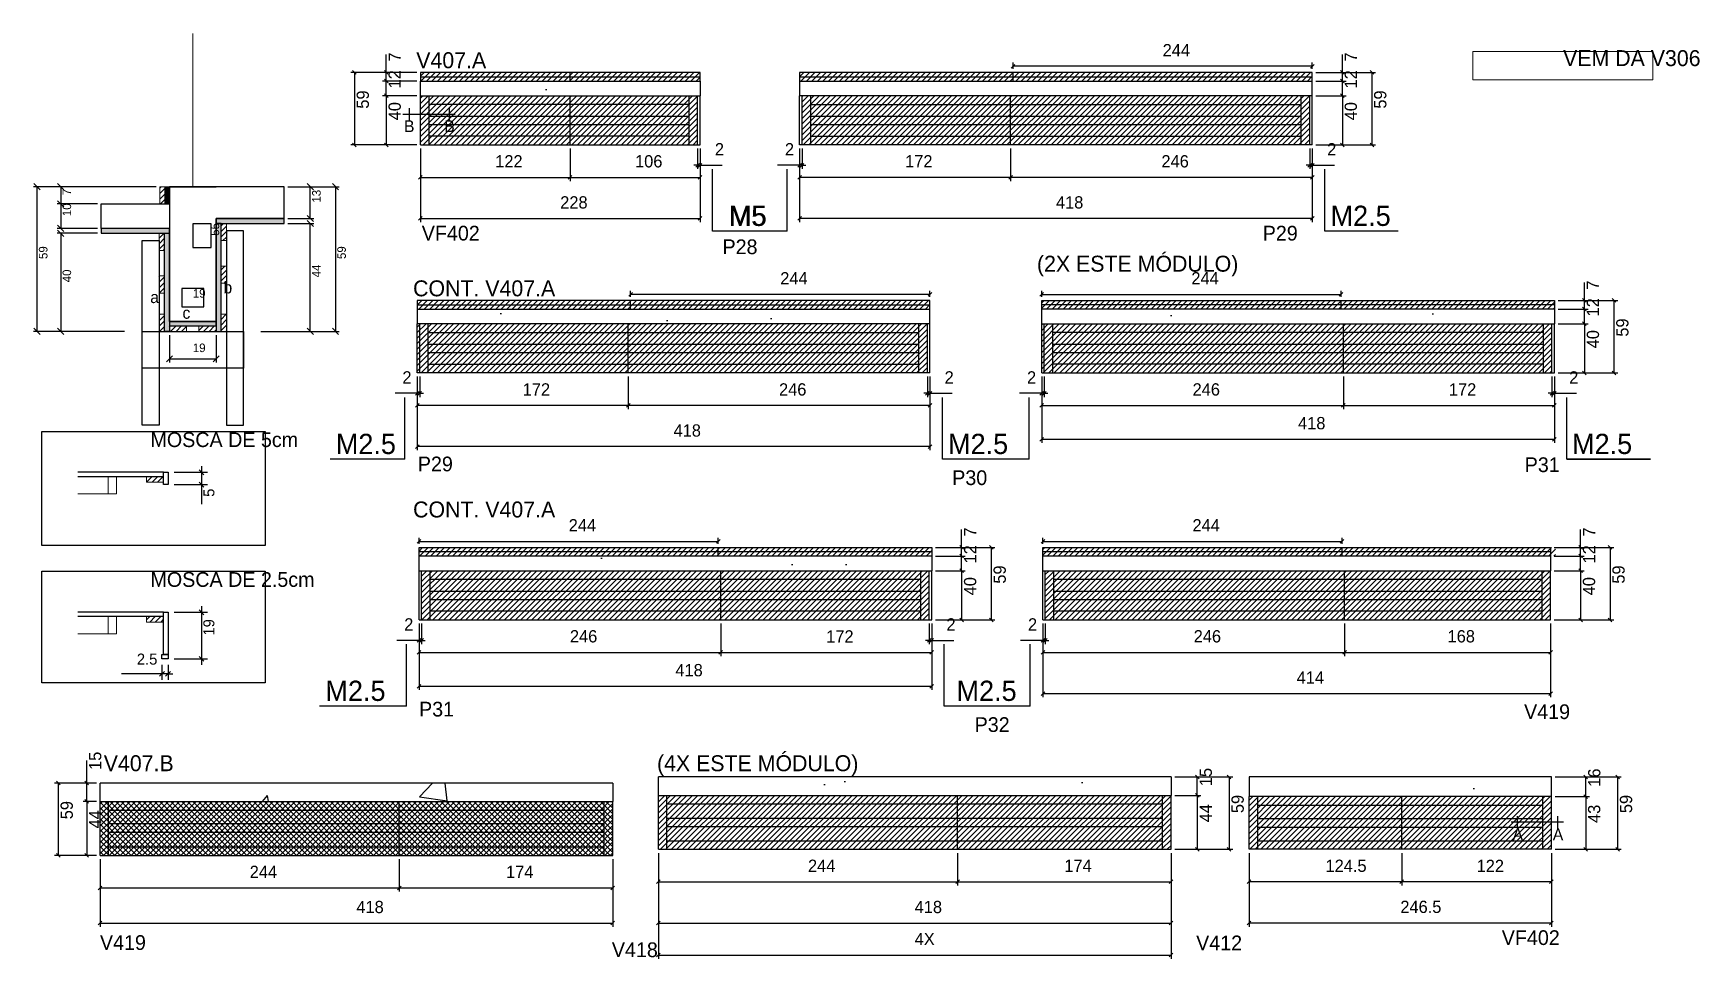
# Model space of a CAD drawing. Header units: metres. Extents: x 4805 to 6164, y 3957 to 4711.
import ezdxf

# ---------------------------------------------------------------- set-up
doc = ezdxf.new("R2010")
doc.units = ezdxf.units.M
for name, color, linetype in [('5', 7, 'Continuous'), ('CONCRETO', 7, 'Continuous'), ('COTA', 7, 'Continuous'), ('Cota Seção (2x)', 7, 'Continuous'), ('Cotas', 7, 'Continuous'), ('detalhes', 7, 'Continuous'), ('Hachura', 7, 'Continuous'), ('Madeira', 7, 'Continuous'), ('NOMENCLATURA', 7, 'Continuous'), ('Painéis', 7, 'Continuous'), ('REAPROVEITAMENTO', 7, 'Continuous'), ('SARR_2.2x7', 7, 'Continuous'), ('SARR_3.5x7', 7, 'Continuous'), ('TEXTO PILAR', 7, 'Continuous'), ('Texto Seção', 7, 'Continuous')]:
    doc.layers.add(name, color=color, linetype=linetype)

msp = doc.modelspace()

# ---------------------------------------------------------------- hatches: boundary and pattern name
at = {"layer": 'COTA'}
h = msp.add_hatch(dxfattribs=at)
h.set_pattern_fill('AR-CONC')
h.paths.add_polyline_path([(5349.1, 4672.5), (5121.1, 4672.5), (5121.1, 4660.5), (5349.1, 4660.5), (5349.1, 4672.5), (5349.1, 4672.5)])
h = msp.add_hatch(dxfattribs=at)
h.set_pattern_fill('AR-CONC')
h.paths.add_polyline_path([(5430.3, 4672.5), (5848.3, 4672.5), (5848.3, 4660.5), (5430.3, 4660.5), (5430.3, 4672.5), (5430.3, 4672.5)])
h = msp.add_hatch(dxfattribs=at)
h.set_pattern_fill('AR-CONC')
h.paths.add_polyline_path([(5118.5, 4486.6), (5536.5, 4486.6), (5536.5, 4474.6), (5118.5, 4474.6), (5118.5, 4486.6), (5118.5, 4486.6)])
h = msp.add_hatch(dxfattribs=at)
h.set_pattern_fill('AR-CONC')
h.paths.add_polyline_path([(6045.7, 4486.6), (5627.7, 4486.6), (5627.7, 4474.6), (6045.7, 4474.6), (6045.7, 4486.6), (6045.7, 4486.6)])
h = msp.add_hatch(dxfattribs=at)
h.set_pattern_fill('AR-CONC')
h.paths.add_polyline_path([(5538, 4285.2), (5120, 4285.2), (5120, 4273.2), (5538, 4273.2), (5538, 4285.2), (5538, 4285.2)])
h = msp.add_hatch(dxfattribs=at)
h.set_pattern_fill('AR-CONC')
h.paths.add_polyline_path([(6042.6, 4285.2), (5628.6, 4285.2), (5628.6, 4273.2), (6042.6, 4273.2), (6042.6, 4285.2), (6042.6, 4285.2)])
h = msp.add_hatch(dxfattribs=at)
h.set_pattern_fill('AR-CONC')
h.paths.add_polyline_path([(5733.1, 4105.1), (5315.1, 4105.1), (5315.1, 4090.1), (5733.1, 4090.1), (5733.1, 4105.1)])
h = msp.add_hatch(dxfattribs=at)
h.set_pattern_fill('AR-CONC')
h.paths.add_polyline_path([(5796.8, 4105.1), (6043.3, 4105.1), (6043.3, 4089.1), (5796.8, 4089.1), (5796.8, 4105.1), (5796.8, 4105.1)])
h = msp.add_hatch(dxfattribs=at)
h.set_pattern_fill('AR-CONC')
h.paths.add_polyline_path([(5277.9, 4100.1), (4859.9, 4100.1), (4859.9, 4085.1), (5277.9, 4085.1), (5277.9, 4100.1)])
at = {"layer": 'Hachura'}
h = msp.add_hatch(dxfattribs=at)
h.set_pattern_fill('ANSI31')
h.paths.add_polyline_path([(4908.5, 4572.4), (4912.9, 4572.4), (4912.9, 4586.4), (4908.5, 4586.4), (4908.5, 4572.4)])
h = msp.add_hatch(color=7, dxfattribs=at)
h.dxf.hatch_style = 1
h.paths.add_polyline_path([(4912.9, 4586.4), (4916.5, 4586.4), (4916.5, 4572.4), (4912.9, 4572.4), (4912.9, 4586.4)])
h = msp.add_hatch(color=7, dxfattribs=at)
h.dxf.hatch_style = 1
h.paths.add_polyline_path([(4916.5, 4548.4), (4916.5, 4552.4), (4860.9, 4552.4), (4860.9, 4548.4), (4916.5, 4548.4)])
h = msp.add_hatch(color=7, dxfattribs=at)
h.dxf.hatch_style = 1
h.paths.add_polyline_path([(5010.1, 4556.4), (5010.1, 4560.4), (4954.5, 4560.4), (4954.5, 4556.4), (5010.1, 4556.4)])
h = msp.add_hatch(color=7, dxfattribs=at)
h.dxf.hatch_style = 1
h.paths.add_polyline_path([(4958.5, 4556.4), (4954.5, 4556.4), (4954.5, 4468.4), (4958.5, 4468.4), (4958.5, 4556.4)])
h = msp.add_hatch(dxfattribs=at)
h.set_pattern_fill('ANSI31')
h.paths.add_polyline_path([(4962.9, 4542.4), (4958.5, 4542.4), (4958.5, 4556.4), (4962.9, 4556.4), (4962.9, 4542.4)])
h = msp.add_hatch(dxfattribs=at)
h.set_pattern_fill('ANSI31')
h.paths.add_polyline_path([(4908.1, 4534.4), (4912.5, 4534.4), (4912.5, 4548.4), (4908.1, 4548.4), (4908.1, 4534.4)])
h = msp.add_hatch(color=7, dxfattribs=at)
h.dxf.hatch_style = 1
h.paths.add_polyline_path([(4916.5, 4548.4), (4912.5, 4548.4), (4912.5, 4468.4), (4916.5, 4468.4), (4916.5, 4548.4)])
h = msp.add_hatch(dxfattribs=at)
h.set_pattern_fill('ANSI31')
h.paths.add_polyline_path([(4908.1, 4499.6), (4912.5, 4499.6), (4912.5, 4513.6), (4908.1, 4513.6), (4908.1, 4499.6)])
h = msp.add_hatch(dxfattribs=at)
h.set_pattern_fill('ANSI31')
h.paths.add_polyline_path([(4962.9, 4507.6), (4958.5, 4507.6), (4958.5, 4521.6), (4962.9, 4521.6), (4962.9, 4507.6)])
h = msp.add_hatch(dxfattribs=at)
h.set_pattern_fill('ANSI31')
h.paths.add_polyline_path([(4908.1, 4468.4), (4912.5, 4468.4), (4912.5, 4482.4), (4908.1, 4482.4), (4908.1, 4468.4)])
h = msp.add_hatch(color=7, dxfattribs=at)
h.dxf.hatch_style = 1
h.paths.add_polyline_path([(4954.5, 4472.8), (4954.5, 4476.4), (4916.5, 4476.4), (4916.5, 4472.8), (4954.5, 4472.8)])
h = msp.add_hatch(dxfattribs=at)
h.set_pattern_fill('ANSI31')
h.paths.add_polyline_path([(4916.5, 4468.4), (4916.5, 4472.8), (4930.5, 4472.8), (4930.5, 4468.4), (4916.5, 4468.4)])
h = msp.add_hatch(dxfattribs=at)
h.set_pattern_fill('ANSI31')
h.paths.add_polyline_path([(4954.5, 4468.4), (4954.5, 4472.8), (4940.5, 4472.8), (4940.5, 4468.4), (4954.5, 4468.4)])
h = msp.add_hatch(dxfattribs=at)
h.set_pattern_fill('ANSI31')
h.paths.add_polyline_path([(4962.9, 4468.4), (4958.5, 4468.4), (4958.5, 4482.4), (4962.9, 4482.4), (4962.9, 4468.4)])
h = msp.add_hatch(dxfattribs=at)
h.set_pattern_fill('ANSI31')
h.paths.add_polyline_path([(4897.8, 4349.9), (4897.8, 4345.5), (4911.7, 4345.5), (4911.7, 4349.9), (4897.8, 4349.9)])
h = msp.add_hatch(dxfattribs=at)
h.set_pattern_fill('ANSI31')
h.paths.add_polyline_path([(4897.8, 4235.8), (4897.8, 4231.4), (4911.7, 4231.4), (4911.7, 4235.8), (4897.8, 4235.8)])
at = {"layer": 'REAPROVEITAMENTO'}
h = msp.add_hatch(dxfattribs=at)
h.set_pattern_fill('ANSI31')
h.paths.add_polyline_path([(5349.1, 4679.5), (5121.1, 4679.5), (5121.1, 4672.5), (5349.1, 4672.5), (5349.1, 4679.5)])
h = msp.add_hatch(dxfattribs=at)
h.set_pattern_fill('ANSI31')
h.paths.add_polyline_path([(5848.3, 4679.5), (5430.3, 4679.5), (5430.3, 4672.5), (5848.3, 4672.5), (5848.3, 4679.5)])
h = msp.add_hatch(dxfattribs=at)
h.set_pattern_fill('ANSI31')
h.paths.add_polyline_path([(5347.1, 4620.5), (5347.1, 4660.5), (5121.1, 4660.5), (5121.1, 4620.5), (5347.1, 4620.5), (5347.1, 4620.5)])
h = msp.add_hatch(dxfattribs=at)
h.set_pattern_fill('ANSI31')
h.paths.add_polyline_path([(5846.3, 4620.5), (5846.3, 4660.5), (5432.3, 4660.5), (5432.3, 4620.5), (5846.3, 4620.5)])
h = msp.add_hatch(dxfattribs=at)
h.set_pattern_fill('ANSI31')
h.paths.add_polyline_path([(5536.5, 4493.6), (5118.5, 4493.6), (5118.5, 4486.6), (5536.5, 4486.6), (5536.5, 4493.6)])
h = msp.add_hatch(dxfattribs=at)
h.set_pattern_fill('ANSI31')
h.paths.add_polyline_path([(6045.7, 4493.6), (5627.7, 4493.6), (5627.7, 4486.6), (6045.7, 4486.6), (6045.7, 4493.6)])
h = msp.add_hatch(dxfattribs=at)
h.set_pattern_fill('ANSI31')
h.paths.add_polyline_path([(5534.5, 4434.6), (5534.5, 4474.6), (5118.5, 4474.6), (5118.5, 4434.6), (5534.5, 4434.6)])
h = msp.add_hatch(dxfattribs=at)
h.set_pattern_fill('ANSI31')
h.paths.add_polyline_path([(6043.7, 4434.6), (6043.7, 4474.6), (5627.7, 4474.6), (5627.7, 4434.6), (6043.7, 4434.6)])
h = msp.add_hatch(dxfattribs=at)
h.set_pattern_fill('ANSI31')
h.paths.add_polyline_path([(5538, 4292.2), (5120, 4292.2), (5120, 4285.2), (5538, 4285.2), (5538, 4292.2)])
h = msp.add_hatch(dxfattribs=at)
h.set_pattern_fill('ANSI31')
h.paths.add_polyline_path([(6046.6, 4292.2), (5628.6, 4292.2), (5628.6, 4285.2), (6046.6, 4285.2), (6046.6, 4292.2)])
h = msp.add_hatch(dxfattribs=at)
h.set_pattern_fill('ANSI31')
h.paths.add_polyline_path([(5536, 4233.2), (5536, 4273.2), (5122, 4273.2), (5122, 4233.2), (5536, 4233.2), (5536, 4233.2)])
h = msp.add_hatch(dxfattribs=at)
h.set_pattern_fill('ANSI31')
h.paths.add_polyline_path([(6042.6, 4233.2), (6042.6, 4273.2), (5630.6, 4273.2), (5630.6, 4233.2), (6042.6, 4233.2)])
h = msp.add_hatch(dxfattribs=at)
h.set_pattern_fill('ANSI31')
h.paths.add_polyline_path([(5733.1, 4046.1), (5733.1, 4090.1), (5315.1, 4090.1), (5315.1, 4046.1), (5733.1, 4046.1)])
h = msp.add_hatch(dxfattribs=at)
h.set_pattern_fill('ANSI37')
h.paths.add_polyline_path([(5277.9, 4041.1), (5277.9, 4085.1), (4859.9, 4085.1), (4859.9, 4041.1), (5277.9, 4041.1)])
h = msp.add_hatch(dxfattribs=at)
h.set_pattern_fill('ANSI31')
h.paths.add_polyline_path([(6043.3, 4046.1), (6043.3, 4089.1), (5796.8, 4089.1), (5796.8, 4046.1), (6043.3, 4046.1), (6043.3, 4046.1)])

# ---------------------------------------------------------------- linework, layer by layer
at = {"layer": 'CONCRETO', "color": 251, "lineweight": 25}
msp.add_lwpolyline([(4954.5, 4556.4), (4954.5, 4476.4), (4916.5, 4476.4), (4916.5, 4552.4), (4860.9, 4552.4), (4860.9, 4572.4), (4916.5, 4572.4), (4916.5, 4586.4), (4954.5, 4586.4)], dxfattribs=at)
msp.add_lwpolyline([(5010.1, 4560.4), (5010.1, 4586.4), (4954.5, 4586.4), (4954.5, 4586.4), (4916.5, 4586.4), (4916.5, 4476.4), (4954.5, 4476.4), (4954.5, 4560.4)], close=True, dxfattribs=at)
at = {"layer": 'COTA', "color": 4, "lineweight": 25}
for p, q in [((5093.2, 4679.5), (5093.2, 4694.3)), ((5604.3, 4682.5), (5604.3, 4687.6)), ((5848.3, 4682.5), (5848.3, 4687.6)), ((5872.8, 4679.5), (5872.8, 4694.3)), ((5118.1, 4679.5), (5064.3, 4679.5)), ((5067.3, 4679.5), (5067.3, 4620.5)), ((5118.1, 4679.5), (5090.2, 4679.5)), ((5093.2, 4672.5), (5093.2, 4679.5)), ((5848.3, 4684.6), (5604.3, 4684.6)), ((5851.3, 4679.5), (5875.8, 4679.5)), ((5851.3, 4679.5), (5899.9, 4679.5)), ((5872.8, 4672.5), (5872.8, 4679.5)), ((5896.9, 4679.5), (5896.9, 4620.5)), ((5118.1, 4672.5), (5090.2, 4672.5)), ((5118.1, 4672.5), (5090.2, 4672.5)), ((5118.1, 4660.5), (5090.2, 4660.5)), ((5118.1, 4660.5), (5090.2, 4660.5)), ((5093.2, 4660.5), (5093.2, 4672.5)), ((5093.2, 4660.5), (5093.2, 4620.5)), ((5851.3, 4672.5), (5875.8, 4672.5)), ((5851.3, 4672.5), (5875.8, 4672.5)), ((5851.3, 4660.5), (5875.8, 4660.5)), ((5851.3, 4660.5), (5875.8, 4660.5)), ((5872.8, 4660.5), (5872.8, 4672.5)), ((5872.8, 4660.5), (5872.8, 4620.5)), ((5118.1, 4620.5), (5064.3, 4620.5)), ((5118.1, 4620.5), (5090.2, 4620.5)), ((5851.3, 4620.5), (5875.8, 4620.5)), ((5851.3, 4620.5), (5899.9, 4620.5)), ((5121.1, 4617.5), (5121.1, 4591)), ((5121.1, 4617.5), (5121.1, 4557.5)), ((5243.1, 4617.5), (5243.1, 4591)), ((5243.1, 4617.5), (5243.1, 4591)), ((5347.1, 4617.5), (5347.1, 4600.9)), ((5349.1, 4617.5), (5349.1, 4591)), ((5349.1, 4617.5), (5349.1, 4557.5)), ((5349.1, 4617.5), (5349.1, 4600.9)), ((5430.3, 4617.5), (5430.3, 4591)), ((5430.3, 4617.5), (5430.3, 4557.5)), ((5430.3, 4617.5), (5430.3, 4600.9)), ((5432.3, 4617.5), (5432.3, 4600.9)), ((5602.3, 4617.5), (5602.3, 4591)), ((5602.3, 4617.5), (5602.3, 4591)), ((5846.3, 4617.5), (5846.3, 4600.9)), ((5848.3, 4617.5), (5848.3, 4591)), ((5848.3, 4617.5), (5848.3, 4557.5)), ((5848.3, 4617.5), (5848.3, 4600.9)), ((5121.1, 4594), (5243.1, 4594)), ((5243.1, 4594), (5349.1, 4594)), ((5347.1, 4603.9), (5344.1, 4603.9)), ((5347.1, 4603.9), (5349.1, 4603.9)), ((5349.1, 4603.9), (5367.2, 4603.9)), ((5430.3, 4603.9), (5412.2, 4603.9)), ((5432.3, 4603.9), (5430.3, 4603.9)), ((5602.3, 4594), (5430.3, 4594)), ((5432.3, 4603.9), (5435.3, 4603.9)), ((5848.3, 4594), (5602.3, 4594)), ((5846.3, 4603.9), (5843.3, 4603.9)), ((5846.3, 4603.9), (5848.3, 4603.9)), ((5848.3, 4603.9), (5866.5, 4603.9)), ((4905.5, 4586.4), (4805.5, 4586.4)), ((4808.5, 4468.4), (4808.5, 4586.4)), ((4905.5, 4586.4), (4824.8, 4586.4)), ((4827.8, 4586.4), (4827.8, 4572.4)), ((5013.1, 4586.4), (5034.3, 4586.4)), ((5013.1, 4586.4), (5054.8, 4586.4)), ((5031.3, 4560.4), (5031.3, 4586.4)), ((5051.8, 4586.4), (5051.8, 4468.4)), ((4857.9, 4572.4), (4824.8, 4572.4)), ((4857.9, 4572.4), (4824.8, 4572.4)), ((4827.8, 4572.4), (4827.8, 4552.4)), ((4857.9, 4552.4), (4824.8, 4552.4)), ((5013.1, 4560.4), (5034.3, 4560.4)), ((5013.1, 4556.4), (5034.3, 4556.4)), ((5031.3, 4468.4), (5031.3, 4556.4)), ((5121.1, 4560.5), (5349.1, 4560.5)), ((5848.3, 4560.5), (5430.3, 4560.5)), ((4857.9, 4548.4), (4824.8, 4548.4)), ((4827.8, 4548.4), (4827.8, 4468.4)), ((5292.5, 4496.6), (5292.5, 4501.6)), ((5536.5, 4498.6), (5292.5, 4498.6)), ((5536.5, 4496.6), (5536.5, 4501.6)), ((5627.7, 4496.6), (5627.7, 4501.6)), ((5627.7, 4498.6), (5871.8, 4498.6)), ((5871.8, 4496.6), (5871.8, 4501.6)), ((6070.2, 4493.6), (6070.2, 4508.3)), ((6048.7, 4493.6), (6073.2, 4493.6)), ((6048.7, 4493.6), (6097.3, 4493.6)), ((6048.7, 4486.6), (6073.2, 4486.6)), ((6048.7, 4486.6), (6073.2, 4486.6)), ((6070.2, 4486.6), (6070.2, 4493.6)), ((6070.2, 4474.6), (6070.2, 4486.6)), ((6094.3, 4493.6), (6094.3, 4434.6)), ((6048.7, 4474.6), (6073.2, 4474.6)), ((6048.7, 4474.6), (6073.2, 4474.6)), ((6070.2, 4474.6), (6070.2, 4434.6)), ((4879.9, 4468.4), (4805.5, 4468.4)), ((4879.9, 4468.4), (4824.8, 4468.4)), ((4916.5, 4465.4), (4916.5, 4443)), ((4954.5, 4465.4), (4954.5, 4443)), ((4991.1, 4468.4), (5034.3, 4468.4)), ((5015.7, 4468.4), (5054.8, 4468.4)), ((4916.5, 4446), (4954.5, 4446)), ((5118.5, 4431.6), (5118.5, 4405)), ((5118.5, 4431.6), (5118.5, 4371.5)), ((5118.5, 4431.6), (5118.5, 4414.9)), ((5120.5, 4431.6), (5120.5, 4414.9)), ((5290.5, 4431.6), (5290.5, 4405)), ((5290.5, 4431.6), (5290.5, 4405)), ((5534.5, 4431.6), (5534.5, 4414.9)), ((5536.5, 4431.6), (5536.5, 4405)), ((5536.5, 4431.6), (5536.5, 4371.5)), ((5536.5, 4431.6), (5536.5, 4414.9)), ((5627.7, 4431.6), (5627.7, 4405)), ((5627.7, 4431.6), (5627.7, 4377.5)), ((5627.7, 4431.6), (5627.7, 4414.9)), ((5629.7, 4431.6), (5629.7, 4414.9)), ((5873.7, 4431.6), (5873.7, 4405)), ((5873.7, 4431.6), (5873.7, 4405)), ((6043.7, 4431.6), (6043.7, 4414.9)), ((6045.7, 4431.6), (6045.7, 4405)), ((6045.7, 4431.6), (6045.7, 4377.5)), ((6045.7, 4431.6), (6045.7, 4414.9)), ((6048.7, 4434.6), (6073.2, 4434.6)), ((6048.7, 4434.6), (6097.3, 4434.6)), ((5118.5, 4417.9), (5100.4, 4417.9)), ((5120.5, 4417.9), (5118.5, 4417.9)), ((5120.5, 4417.9), (5123.5, 4417.9)), ((5534.5, 4417.9), (5531.5, 4417.9)), ((5534.5, 4417.9), (5536.5, 4417.9)), ((5536.5, 4417.9), (5554.6, 4417.9)), ((5627.7, 4417.9), (5609.6, 4417.9)), ((5629.7, 4417.9), (5627.7, 4417.9)), ((5629.7, 4417.9), (5632.7, 4417.9)), ((6043.7, 4417.9), (6040.7, 4417.9)), ((6043.7, 4417.9), (6045.7, 4417.9)), ((6045.7, 4417.9), (6063.8, 4417.9)), ((5290.5, 4408), (5118.5, 4408)), ((5536.5, 4408), (5290.5, 4408)), ((5627.7, 4408), (5873.7, 4408)), ((5873.7, 4408), (6045.7, 4408)), ((5627.7, 4380.5), (6045.7, 4380.5)), ((5536.5, 4374.5), (5118.5, 4374.5)), ((4920.3, 4353.5), (4947.6, 4353.5)), ((4942.6, 4358.5), (4942.6, 4343.5)), ((4920.3, 4343.5), (4947.6, 4343.5)), ((4942.6, 4343.5), (4942.6, 4327.5)), ((5120, 4295.2), (5120, 4300.2)), ((5120, 4297.2), (5364, 4297.2)), ((5364, 4295.2), (5364, 4300.2)), ((5562.4, 4292.2), (5562.4, 4306.9)), ((5628.6, 4295.2), (5628.6, 4300.2)), ((5628.6, 4297.2), (5872.6, 4297.2)), ((5872.6, 4295.2), (5872.6, 4300.2)), ((6067.1, 4292.2), (6067.1, 4306.9)), ((5541, 4292.2), (5565.4, 4292.2)), ((5541, 4292.2), (5589.5, 4292.2)), ((5541, 4285.2), (5565.4, 4285.2)), ((5541, 4285.2), (5565.4, 4285.2)), ((5562.4, 4285.2), (5562.4, 4292.2)), ((5562.4, 4273.2), (5562.4, 4285.2)), ((5586.5, 4292.2), (5586.5, 4233.2)), ((6045.6, 4292.2), (6070.1, 4292.2)), ((6045.6, 4292.2), (6094.1, 4292.2)), ((6045.6, 4285.2), (6070.1, 4285.2)), ((6045.6, 4285.2), (6070.1, 4285.2)), ((6067.1, 4285.2), (6067.1, 4292.2)), ((6067.1, 4273.2), (6067.1, 4285.2)), ((6091.1, 4292.2), (6091.1, 4233.2)), ((5541, 4273.2), (5565.4, 4273.2)), ((5541, 4273.2), (5565.4, 4273.2)), ((5562.4, 4273.2), (5562.4, 4233.2)), ((6045.6, 4273.2), (6070.1, 4273.2)), ((6045.6, 4273.2), (6070.1, 4273.2)), ((6067.1, 4273.2), (6067.1, 4233.2)), ((4920.3, 4239.4), (4947.6, 4239.4)), ((4942.6, 4244.4), (4942.6, 4196.4)), ((5120, 4230.2), (5120, 4203.7)), ((5120, 4230.2), (5120, 4176.1)), ((5120, 4230.2), (5120, 4213.5)), ((5122, 4230.2), (5122, 4213.5)), ((5366, 4230.2), (5366, 4203.7)), ((5366, 4230.2), (5366, 4203.7)), ((5536, 4230.2), (5536, 4213.5)), ((5538, 4230.2), (5538, 4203.7)), ((5538, 4230.2), (5538, 4176.1)), ((5538, 4230.2), (5538, 4213.5)), ((5541, 4233.2), (5565.4, 4233.2)), ((5541, 4233.2), (5589.5, 4233.2)), ((5628.6, 4230.2), (5628.6, 4203.7)), ((5628.6, 4230.2), (5628.6, 4170.1)), ((5628.6, 4230.2), (5628.6, 4213.5)), ((5630.6, 4230.2), (5630.6, 4213.5)), ((5874.6, 4230.2), (5874.6, 4203.7)), ((5874.6, 4230.2), (5874.6, 4203.7)), ((6042.6, 4230.2), (6042.6, 4203.7)), ((6042.6, 4230.2), (6042.6, 4170.1)), ((6045.6, 4233.2), (6070.1, 4233.2)), ((6045.6, 4233.2), (6094.1, 4233.2)), ((5120, 4216.5), (5101.9, 4216.5)), ((5122, 4216.5), (5120, 4216.5)), ((5122, 4216.5), (5125, 4216.5)), ((5536, 4216.5), (5533, 4216.5)), ((5536, 4216.5), (5538, 4216.5)), ((5538, 4216.5), (5556.1, 4216.5)), ((5628.6, 4216.5), (5610.5, 4216.5)), ((5630.6, 4216.5), (5628.6, 4216.5)), ((5630.6, 4216.5), (5633.6, 4216.5)), ((4920.3, 4201.4), (4947.6, 4201.4)), ((5120, 4206.7), (5366, 4206.7)), ((5366, 4206.7), (5538, 4206.7)), ((5628.6, 4206.7), (5874.6, 4206.7)), ((5874.6, 4206.7), (6042.6, 4206.7)), ((4910.3, 4189.2), (4877.5, 4189.2)), ((4910.3, 4196.4), (4910.3, 4184.2)), ((4915.3, 4189.2), (4910.3, 4189.2)), ((4915.3, 4196.4), (4915.3, 4184.2)), ((4915.3, 4189.2), (4919.3, 4189.2)), ((5120, 4179.1), (5538, 4179.1)), ((5628.6, 4173.1), (6042.6, 4173.1)), ((4849, 4100.1), (4849, 4118.5)), ((5736.1, 4105.1), (5757.5, 4105.1)), ((5736.1, 4105.1), (5783.5, 4105.1)), ((5754.5, 4090.1), (5754.5, 4105.1)), ((5780.5, 4105.1), (5780.5, 4046.1)), ((6046.3, 4105.1), (6074.3, 4105.1)), ((6046.3, 4105.1), (6100.2, 4105.1)), ((6071.3, 4089.1), (6071.3, 4105.1)), ((6097.2, 4105.1), (6097.2, 4046.1)), ((4856.9, 4100.1), (4822.8, 4100.1)), ((4825.8, 4100.1), (4825.8, 4041.1)), ((4856.9, 4100.1), (4846, 4100.1)), ((4849, 4085.1), (4849, 4100.1)), ((5736.1, 4090.1), (5757.5, 4090.1)), ((5736.1, 4090.1), (5757.5, 4090.1)), ((5754.5, 4090.1), (5754.5, 4046.1)), ((4856.9, 4085.1), (4846, 4085.1)), ((4856.9, 4085.1), (4846, 4085.1)), ((4849, 4085.1), (4849, 4041.1)), ((6046.3, 4089.1), (6074.3, 4089.1)), ((6046.3, 4089.1), (6074.3, 4089.1)), ((6071.3, 4089.1), (6071.3, 4046.1)), ((4856.9, 4041.1), (4822.8, 4041.1)), ((4856.9, 4041.1), (4846, 4041.1)), ((4859.9, 4038.1), (4859.9, 4011.6)), ((4859.9, 4038.1), (4859.9, 3983)), ((5103.9, 4038.1), (5103.9, 4011.6)), ((5103.9, 4038.1), (5103.9, 4011.6)), ((5277.9, 4038.1), (5277.9, 4011.6)), ((5277.9, 4038.1), (5277.9, 3983)), ((5315.1, 4043.1), (5315.1, 4016.6)), ((5315.1, 4043.1), (5315.1, 3983)), ((5315.1, 4043.1), (5315.1, 3956.9)), ((5559.1, 4043.1), (5559.1, 4016.6)), ((5559.1, 4043.1), (5559.1, 4016.6)), ((5733.1, 4043.1), (5733.1, 4016.6)), ((5733.1, 4043.1), (5733.1, 3983)), ((5733.1, 4043.1), (5733.1, 3956.9)), ((5736.1, 4046.1), (5757.5, 4046.1)), ((5736.1, 4046.1), (5783.5, 4046.1)), ((5796.8, 4043.1), (5796.8, 4016.6)), ((5796.8, 4043.1), (5796.8, 3983)), ((5921.3, 4043.1), (5921.3, 4016.6)), ((5921.3, 4043.1), (5921.3, 4016.6)), ((6043.3, 4043.1), (6043.3, 4016.6)), ((6043.3, 4043.1), (6043.3, 3983)), ((6046.3, 4046.1), (6074.3, 4046.1)), ((6046.3, 4046.1), (6100.2, 4046.1)), ((4859.9, 4014.6), (5103.9, 4014.6)), ((5103.9, 4014.6), (5277.9, 4014.6)), ((5315.1, 4019.6), (5559.1, 4019.6)), ((5559.1, 4019.6), (5733.1, 4019.6)), ((5921.3, 4019.6), (5796.8, 4019.6)), ((6043.3, 4019.6), (5921.3, 4019.6)), ((4859.9, 3986), (5277.9, 3986)), ((5315.1, 3986), (5733.1, 3986)), ((6043.3, 3986), (5796.8, 3986)), ((5315.1, 3959.9), (5733.1, 3959.9))]:
    msp.add_line(p, q, dxfattribs=at)
at = {"layer": 'COTA', "color": 0, "lineweight": 25}
for p, q in [((5068.8, 4678), (5065.8, 4681)), ((5094.7, 4678), (5091.7, 4681)), ((5094.7, 4671), (5091.7, 4674)), ((5091.7, 4674), (5094.7, 4671)), ((5605.8, 4686.1), (5602.8, 4683.1)), ((5846.8, 4683.1), (5849.8, 4686.1)), ((5874.3, 4678), (5871.3, 4681)), ((5874.3, 4671), (5871.3, 4674)), ((5871.3, 4674), (5874.3, 4671)), ((5898.4, 4678), (5895.4, 4681)), ((5094.7, 4659), (5091.7, 4662)), ((5091.7, 4662), (5094.7, 4659)), ((5874.3, 4659), (5871.3, 4662)), ((5871.3, 4662), (5874.3, 4659)), ((5065.8, 4622), (5068.8, 4619)), ((5091.7, 4622), (5094.7, 4619)), ((5871.3, 4622), (5874.3, 4619)), ((5895.4, 4622), (5898.4, 4619)), ((5122.6, 4595.5), (5119.6, 4592.5)), ((5241.6, 4592.5), (5244.6, 4595.5)), ((5244.6, 4595.5), (5241.6, 4592.5)), ((5345.6, 4602.4), (5348.6, 4605.4)), ((5350.6, 4605.4), (5347.6, 4602.4)), ((5347.6, 4592.5), (5350.6, 4595.5)), ((5428.8, 4602.4), (5431.8, 4605.4)), ((5431.8, 4595.5), (5428.8, 4592.5)), ((5433.8, 4605.4), (5430.8, 4602.4)), ((5603.8, 4595.5), (5600.8, 4592.5)), ((5600.8, 4592.5), (5603.8, 4595.5)), ((5844.8, 4602.4), (5847.8, 4605.4)), ((5849.8, 4605.4), (5846.8, 4602.4)), ((5846.8, 4592.5), (5849.8, 4595.5)), ((5122.6, 4562), (5119.6, 4559)), ((5347.6, 4559), (5350.6, 4562)), ((5431.8, 4562), (5428.8, 4559)), ((5846.8, 4559), (5849.8, 4562)), ((5294, 4500.1), (5291, 4497.1)), ((5535, 4497.1), (5538, 4500.1)), ((5629.2, 4500.1), (5626.2, 4497.1)), ((5870.3, 4497.1), (5873.3, 4500.1)), ((6071.7, 4492.1), (6068.7, 4495.1)), ((6071.7, 4485.1), (6068.7, 4488.1)), ((6068.7, 4488.1), (6071.7, 4485.1)), ((6095.8, 4492.1), (6092.8, 4495.1)), ((6071.7, 4473.1), (6068.7, 4476.1)), ((6068.7, 4476.1), (6071.7, 4473.1)), ((6068.7, 4436.1), (6071.7, 4433.1)), ((6092.8, 4436.1), (6095.8, 4433.1)), ((5117, 4416.4), (5120, 4419.4)), ((5122, 4419.4), (5119, 4416.4)), ((5533, 4416.4), (5536, 4419.4)), ((5538, 4419.4), (5535, 4416.4)), ((5626.2, 4416.4), (5629.2, 4419.4)), ((5631.2, 4419.4), (5628.2, 4416.4)), ((6042.2, 4416.4), (6045.2, 4419.4)), ((6047.2, 4419.4), (6044.2, 4416.4)), ((5120, 4409.5), (5117, 4406.5)), ((5292, 4409.5), (5289, 4406.5)), ((5289, 4406.5), (5292, 4409.5)), ((5535, 4406.5), (5538, 4409.5)), ((5629.2, 4409.5), (5626.2, 4406.5)), ((5872.2, 4406.5), (5875.2, 4409.5)), ((5875.2, 4409.5), (5872.2, 4406.5)), ((6044.2, 4406.5), (6047.2, 4409.5)), ((5120, 4376), (5117, 4373)), ((5535, 4373), (5538, 4376)), ((5629.2, 4382), (5626.2, 4379)), ((6044.2, 4379), (6047.2, 4382)), ((5121.5, 4298.7), (5118.5, 4295.7)), ((5362.5, 4295.7), (5365.5, 4298.7)), ((5563.9, 4290.7), (5560.9, 4293.7)), ((5588, 4290.7), (5585, 4293.7)), ((5630.1, 4298.7), (5627.1, 4295.7)), ((5871.1, 4295.7), (5874.1, 4298.7)), ((6068.6, 4290.7), (6065.6, 4293.7)), ((6092.6, 4290.7), (6089.6, 4293.7)), ((5563.9, 4283.7), (5560.9, 4286.7)), ((5560.9, 4286.7), (5563.9, 4283.7)), ((6068.6, 4283.7), (6065.6, 4286.7)), ((6065.6, 4286.7), (6068.6, 4283.7)), ((5563.9, 4271.7), (5560.9, 4274.7)), ((5560.9, 4274.7), (5563.9, 4271.7)), ((6068.6, 4271.7), (6065.6, 4274.7)), ((6065.6, 4274.7), (6068.6, 4271.7)), ((5560.9, 4234.7), (5563.9, 4231.7)), ((5585, 4234.7), (5588, 4231.7)), ((6065.6, 4234.7), (6068.6, 4231.7)), ((6089.6, 4234.7), (6092.6, 4231.7)), ((5118.5, 4215), (5121.5, 4218)), ((5123.5, 4218), (5120.5, 4215)), ((5534.5, 4215), (5537.5, 4218)), ((5539.5, 4218), (5536.5, 4215)), ((5627.1, 4215), (5630.1, 4218)), ((5632.1, 4218), (5629.1, 4215)), ((5121.5, 4208.2), (5118.5, 4205.2)), ((5364.5, 4205.2), (5367.5, 4208.2)), ((5367.5, 4208.2), (5364.5, 4205.2)), ((5536.5, 4205.2), (5539.5, 4208.2)), ((5630.1, 4208.2), (5627.1, 4205.2)), ((5873.1, 4205.2), (5876.1, 4208.2)), ((5876.1, 4208.2), (5873.1, 4205.2)), ((6041.1, 4205.2), (6044.1, 4208.2)), ((5121.5, 4180.6), (5118.5, 4177.6)), ((5536.5, 4177.6), (5539.5, 4180.6)), ((5630.1, 4174.6), (5627.1, 4171.6)), ((6041.1, 4171.6), (6044.1, 4174.6)), ((5756, 4103.6), (5753, 4106.6)), ((5782, 4103.6), (5779, 4106.6)), ((6072.8, 4103.6), (6069.8, 4106.6)), ((6098.7, 4103.6), (6095.7, 4106.6)), ((4827.3, 4098.6), (4824.3, 4101.6)), ((4850.5, 4098.6), (4847.5, 4101.6)), ((5756, 4088.6), (5753, 4091.6)), ((5753, 4091.6), (5756, 4088.6)), ((6072.8, 4087.6), (6069.8, 4090.6)), ((6069.8, 4090.6), (6072.8, 4087.6)), ((4847.5, 4086.6), (4850.5, 4083.6)), ((4850.5, 4083.6), (4847.5, 4086.6)), ((4824.3, 4042.6), (4827.3, 4039.6)), ((4847.5, 4042.6), (4850.5, 4039.6)), ((5753, 4047.6), (5756, 4044.6)), ((5779, 4047.6), (5782, 4044.6)), ((6069.8, 4047.6), (6072.8, 4044.6)), ((6095.7, 4047.6), (6098.7, 4044.6)), ((4861.4, 4016.1), (4858.4, 4013.1)), ((5102.4, 4013.1), (5105.4, 4016.1)), ((5105.4, 4016.1), (5102.4, 4013.1)), ((5276.4, 4013.1), (5279.4, 4016.1)), ((5316.6, 4021.1), (5313.6, 4018.1)), ((5557.6, 4018.1), (5560.6, 4021.1)), ((5560.6, 4021.1), (5557.6, 4018.1)), ((5731.6, 4018.1), (5734.6, 4021.1)), ((5798.3, 4021.1), (5795.3, 4018.1)), ((5922.8, 4021.1), (5919.8, 4018.1)), ((5919.8, 4018.1), (5922.8, 4021.1)), ((6041.8, 4018.1), (6044.8, 4021.1)), ((4861.4, 3987.5), (4858.4, 3984.5)), ((5276.4, 3984.5), (5279.4, 3987.5)), ((5316.6, 3987.5), (5313.6, 3984.5)), ((5731.6, 3984.5), (5734.6, 3987.5)), ((5798.3, 3987.5), (5795.3, 3984.5)), ((6041.8, 3984.5), (6044.8, 3987.5)), ((5316.6, 3961.4), (5313.6, 3958.4)), ((5731.6, 3958.4), (5734.6, 3961.4))]:
    msp.add_line(p, q, dxfattribs=at)
at = {"layer": 'COTA', "color": 241, "lineweight": 25}
for p, q in [((5121.1, 4660.5), (5121.1, 4672.5)), ((5349.1, 4672.5), (5349.1, 4660.5)), ((5430.3, 4672.5), (5430.3, 4660.5)), ((5848.3, 4660.5), (5848.3, 4672.5)), ((5118.5, 4486.6), (5118.5, 4474.6)), ((5536.5, 4474.6), (5536.5, 4486.6)), ((5627.7, 4474.6), (5627.7, 4486.6)), ((6045.7, 4486.6), (6045.7, 4474.6)), ((5120, 4273.2), (5120, 4285.2)), ((5538, 4285.2), (5538, 4273.2)), ((5628.6, 4273.2), (5628.6, 4285.2)), ((6042.6, 4285.2), (6042.6, 4273.2)), ((5315.1, 4090.1), (5315.1, 4105.1)), ((5733.1, 4105.1), (5315.1, 4105.1)), ((5733.1, 4105.1), (5733.1, 4090.1)), ((5796.8, 4105.1), (5796.8, 4089.1)), ((6043.3, 4105.1), (5796.8, 4105.1)), ((6043.3, 4089.1), (6043.3, 4105.1)), ((4859.9, 4085.1), (4859.9, 4100.1)), ((5277.9, 4100.1), (4859.9, 4100.1)), ((5277.9, 4100.1), (5277.9, 4085.1))]:
    msp.add_line(p, q, dxfattribs=at)
at = {"layer": 'COTA', "color": 0, "lineweight": 25}
for points in [[(4811, 4583.9), (4806, 4588.9)], [(4830.3, 4583.9), (4825.3, 4588.9)], [(5033.8, 4583.9), (5028.8, 4588.9)], [(5054.3, 4583.9), (5049.3, 4588.9)], [(4830.3, 4569.9), (4825.3, 4574.9)], [(4825.3, 4574.9), (4830.3, 4569.9)], [(4825.3, 4554.9), (4830.3, 4549.9)], [(5028.8, 4562.9), (5033.8, 4557.9)], [(5033.8, 4553.9), (5028.8, 4558.9)], [(4830.3, 4545.9), (4825.3, 4550.9)], [(4806, 4470.9), (4811, 4465.9)], [(4825.3, 4470.9), (4830.3, 4465.9)], [(5028.8, 4470.9), (5033.8, 4465.9)], [(5049.3, 4470.9), (5054.3, 4465.9)], [(4919, 4448.5), (4914, 4443.5)], [(4952, 4443.5), (4957, 4448.5)], [(4944.6, 4351.5), (4940.6, 4355.5)], [(4940.6, 4345.5), (4944.6, 4341.5)], [(4944.6, 4237.4), (4940.6, 4241.4)], [(4940.6, 4203.4), (4944.6, 4199.4)], [(4908.3, 4187.2), (4912.3, 4191.2)], [(4917.3, 4191.2), (4913.3, 4187.2)]]:
    msp.add_lwpolyline(points, dxfattribs=at)
at = {"layer": 'Cota Seção (2x)', "color": 180, "lineweight": 25}
for p, q in [((4950.5, 4556.1), (4935.5, 4556.1)), ((4935.5, 4556.1), (4935.5, 4536.8)), ((4950.5, 4536.8), (4950.5, 4556.1)), ((4935.5, 4536.8), (4950.5, 4536.8)), ((4944.5, 4503.4), (4926.5, 4503.4)), ((4926.5, 4503.4), (4926.5, 4488.4)), ((4944.5, 4488.4), (4944.5, 4503.4)), ((4926.5, 4488.4), (4944.5, 4488.4))]:
    msp.add_line(p, q, dxfattribs=at)
at = {"layer": 'Cotas', "color": 1, "lineweight": 25}
for points in [[(4812.4, 4386.9), (4994.4, 4386.9), (4994.4, 4293.7), (4812.4, 4293.7)], [(4812.4, 4272.8), (4994.4, 4272.8), (4994.4, 4181.8), (4812.4, 4181.8)]]:
    msp.add_lwpolyline(points, close=True, dxfattribs=at)
at = {"layer": 'Madeira', "color": 126, "lineweight": 18}
for points in [[(4908.5, 4572.4), (4912.9, 4572.4), (4912.9, 4586.4), (4908.5, 4586.4)], [(4962.9, 4542.4), (4958.5, 4542.4), (4958.5, 4556.4), (4962.9, 4556.4)], [(4908.1, 4534.4), (4912.5, 4534.4), (4912.5, 4548.4), (4908.1, 4548.4)], [(4908.1, 4499.6), (4912.5, 4499.6), (4912.5, 4513.6), (4908.1, 4513.6)], [(4962.9, 4507.6), (4958.5, 4507.6), (4958.5, 4521.6), (4962.9, 4521.6)], [(4908.1, 4468.4), (4912.5, 4468.4), (4912.5, 4482.4), (4908.1, 4482.4)], [(4916.5, 4468.4), (4916.5, 4472.8), (4930.5, 4472.8), (4930.5, 4468.4)], [(4954.5, 4468.4), (4954.5, 4472.8), (4940.5, 4472.8), (4940.5, 4468.4)], [(4962.9, 4468.4), (4958.5, 4468.4), (4958.5, 4482.4), (4962.9, 4482.4)], [(4873.4, 4335.9), (4873.4, 4349.9), (4866.4, 4349.9), (4866.4, 4335.9)], [(4897.8, 4349.9), (4911.7, 4349.9), (4911.7, 4345.5), (4897.8, 4345.5)], [(4873.4, 4221.8), (4873.4, 4235.8), (4866.4, 4235.8), (4866.4, 4221.8)], [(4897.8, 4235.8), (4911.7, 4235.8), (4911.7, 4231.4), (4897.8, 4231.4)]]:
    msp.add_lwpolyline(points, close=True, dxfattribs=at)
for points in [[(4873.4, 4349.9), (4873.4, 4335.9), (4841.9, 4335.9)], [(4873.4, 4235.8), (4873.4, 4221.8), (4841.9, 4221.8)]]:
    msp.add_lwpolyline(points, dxfattribs=at)
at = {"layer": 'NOMENCLATURA', "color": 7, "lineweight": 25}
for p, q in [((5111.8, 4650.5), (5111.8, 4640.5)), ((5144.5, 4650.5), (5144.5, 4640.5)), ((5106.8, 4645.5), (5149.5, 4645.5)), ((5359.3, 4550.2), (5359.3, 4600.6)), ((5420.1, 4550.2), (5420.1, 4600.6)), ((5858.5, 4550.2), (5858.5, 4600.6)), ((5420.1, 4550.2), (5359.3, 4550.2)), ((5918.4, 4550.2), (5858.5, 4550.2)), ((5108.3, 4364.2), (5108.3, 4414.6)), ((5546.7, 4364.2), (5546.7, 4414.6)), ((5617.5, 4364.2), (5617.5, 4414.6)), ((6055.9, 4364.2), (6055.9, 4414.6)), ((5108.3, 4364.2), (5047.4, 4364.2)), ((5617.5, 4364.2), (5546.7, 4364.2)), ((6055.9, 4364.2), (6124.2, 4364.2)), ((6124.2, 4364.2), (6055.9, 4364.2)), ((5109.8, 4162.9), (5109.8, 4213.3)), ((5548.2, 4162.9), (5548.2, 4213.3)), ((5618.4, 4162.9), (5618.4, 4213.3)), ((5109.8, 4162.9), (5038.9, 4162.9)), ((5618.4, 4162.9), (5548.2, 4162.9)), ((6053.2, 4068.2), (6010.4, 4068.2)), ((6015.4, 4073.2), (6015.4, 4063.2)), ((6048.2, 4073.2), (6048.2, 4063.2))]:
    msp.add_line(p, q, dxfattribs=at)
at = {"layer": 'Painéis', "color": 200, "lineweight": 25}
for p, q in [((5243.1, 4672.5), (5243.1, 4679.5)), ((5604.3, 4672.5), (5604.3, 4679.5)), ((5121.1, 4660.5), (5349.1, 4660.5)), ((5121.1, 4620.5), (5121.1, 4660.5)), ((5243.1, 4620.5), (5243.1, 4660.5)), ((5347.1, 4620.5), (5347.1, 4660.5)), ((5349.1, 4620.5), (5349.1, 4660.5)), ((5848.3, 4660.5), (5430.3, 4660.5)), ((5430.3, 4620.5), (5430.3, 4660.5)), ((5432.3, 4620.5), (5432.3, 4660.5)), ((5602.3, 4620.5), (5602.3, 4660.5)), ((5846.3, 4620.5), (5846.3, 4660.5)), ((5848.3, 4620.5), (5848.3, 4660.5)), ((5121.1, 4620.5), (5349.1, 4620.5)), ((5848.3, 4620.5), (5430.3, 4620.5)), ((5292.5, 4486.6), (5292.5, 4493.6)), ((5871.8, 4486.6), (5871.8, 4493.6)), ((5536.5, 4474.6), (5118.5, 4474.6)), ((5118.5, 4434.6), (5118.5, 4474.6)), ((5120.5, 4434.6), (5120.5, 4474.6)), ((5290.5, 4434.6), (5290.5, 4474.6)), ((5534.5, 4434.6), (5534.5, 4474.6)), ((5536.5, 4434.6), (5536.5, 4474.6)), ((5627.7, 4474.6), (6045.7, 4474.6)), ((5627.7, 4434.6), (5627.7, 4474.6)), ((5629.7, 4434.6), (5629.7, 4474.6)), ((5873.7, 4434.6), (5873.7, 4474.6)), ((6043.7, 4434.6), (6043.7, 4474.6)), ((6045.7, 4434.6), (6045.7, 4474.6)), ((5536.5, 4434.6), (5118.5, 4434.6)), ((5627.7, 4434.6), (6045.7, 4434.6)), ((4911.7, 4353.5), (4841.9, 4353.5)), ((4911.7, 4349.9), (4841.9, 4349.9)), ((5364, 4285.2), (5364, 4292.2)), ((5872.6, 4285.2), (5872.6, 4292.2)), ((5120, 4273.2), (5538, 4273.2)), ((5120, 4233.2), (5120, 4273.2)), ((5122, 4233.2), (5122, 4273.2)), ((5366, 4233.2), (5366, 4273.2)), ((5536, 4233.2), (5536, 4273.2)), ((5538, 4233.2), (5538, 4273.2)), ((5628.6, 4273.2), (6042.6, 4273.2)), ((5628.6, 4233.2), (5628.6, 4273.2)), ((5630.6, 4233.2), (5630.6, 4273.2)), ((5874.6, 4233.2), (5874.6, 4273.2)), ((6042.6, 4233.2), (6042.6, 4273.2)), ((4911.7, 4239.4), (4841.9, 4239.4)), ((4911.7, 4235.8), (4841.9, 4235.8)), ((5120, 4233.2), (5538, 4233.2)), ((5628.6, 4233.2), (6042.6, 4233.2)), ((5315.1, 4090.1), (5733.1, 4090.1)), ((5315.1, 4046.1), (5315.1, 4090.1)), ((5559.1, 4046.1), (5559.1, 4090.1)), ((5733.1, 4046.1), (5733.1, 4090.1)), ((4859.9, 4085.1), (5277.9, 4085.1)), ((4859.9, 4041.1), (4859.9, 4085.1)), ((5103.9, 4041.1), (5103.9, 4085.1)), ((5277.9, 4041.1), (5277.9, 4085.1)), ((6043.3, 4089.1), (5796.8, 4089.1)), ((5796.8, 4046.1), (5796.8, 4089.1)), ((5921.3, 4046.1), (5921.3, 4089.1)), ((6043.3, 4046.1), (6043.3, 4089.1)), ((4859.9, 4041.1), (5277.9, 4041.1)), ((5315.1, 4046.1), (5733.1, 4046.1)), ((6043.3, 4046.1), (5796.8, 4046.1))]:
    msp.add_line(p, q, dxfattribs=at)
for points in [[(5121.1, 4672.5), (5349.1, 4672.5), (5349.1, 4679.5), (5121.1, 4679.5)], [(5430.3, 4672.5), (5848.3, 4672.5), (5848.3, 4679.5), (5430.3, 4679.5)], [(4912.9, 4586.4), (4916.5, 4586.4), (4916.5, 4572.4), (4912.9, 4572.4)], [(4916.5, 4548.4), (4916.5, 4552.4), (4860.9, 4552.4), (4860.9, 4548.4)], [(5010.1, 4556.4), (5010.1, 4560.4), (4954.5, 4560.4), (4954.5, 4556.4)], [(4958.5, 4556.4), (4954.5, 4556.4), (4954.5, 4468.4), (4958.5, 4468.4)], [(4912.5, 4548.4), (4916.5, 4548.4), (4916.5, 4468.4), (4912.5, 4468.4)], [(5118.5, 4486.6), (5536.5, 4486.6), (5536.5, 4493.6), (5118.5, 4493.6)], [(6045.7, 4486.6), (5627.7, 4486.6), (5627.7, 4493.6), (6045.7, 4493.6)], [(4954.5, 4472.8), (4954.5, 4476.4), (4916.5, 4476.4), (4916.5, 4472.8)], [(4911.7, 4353.5), (4915.3, 4353.5), (4915.3, 4343.5), (4911.7, 4343.5)], [(5538, 4285.2), (5120, 4285.2), (5120, 4292.2), (5538, 4292.2)], [(6042.6, 4285.2), (5628.6, 4285.2), (5628.6, 4292.2), (6042.6, 4292.2)], [(4911.7, 4239.4), (4915.3, 4239.4), (4915.3, 4205), (4911.7, 4205)], [(4915.3, 4205), (4915.3, 4201.4), (4910.3, 4201.4), (4910.3, 4205)]]:
    msp.add_lwpolyline(points, close=True, dxfattribs=at)
at = {"layer": 'SARR_2.2x7', "color": 40, "lineweight": 25}
for p, q in [((5121.1, 4676), (5243.1, 4676)), ((5243.1, 4676), (5349.1, 4676)), ((5430.3, 4676), (5604.3, 4676)), ((5604.3, 4676), (5848.3, 4676)), ((5128.1, 4620.5), (5128.1, 4660.5)), ((5340.1, 4620.5), (5340.1, 4660.5)), ((5439.3, 4620.5), (5439.3, 4660.5)), ((5839.3, 4620.5), (5839.3, 4660.5)), ((5243.1, 4653.5), (5128.1, 4653.5)), ((5340.1, 4653.5), (5243.1, 4653.5)), ((5439.3, 4653.5), (5602.3, 4653.5)), ((5602.3, 4653.5), (5839.3, 4653.5)), ((5128.1, 4644), (5243.1, 4644)), ((5128.1, 4637), (5243.1, 4637)), ((5243.1, 4644), (5340.1, 4644)), ((5243.1, 4637), (5340.1, 4637)), ((5439.3, 4644), (5602.3, 4644)), ((5439.3, 4637), (5602.3, 4637)), ((5602.3, 4644), (5839.3, 4644)), ((5602.3, 4637), (5839.3, 4637)), ((5243.1, 4627.5), (5128.1, 4627.5)), ((5340.1, 4627.5), (5243.1, 4627.5)), ((5439.3, 4627.5), (5602.3, 4627.5)), ((5602.3, 4627.5), (5839.3, 4627.5)), ((5118.5, 4490.1), (5292.5, 4490.1)), ((5292.5, 4490.1), (5536.5, 4490.1)), ((5871.8, 4490.1), (5627.7, 4490.1)), ((6045.7, 4490.1), (5871.8, 4490.1)), ((5127.5, 4434.6), (5127.5, 4474.6)), ((5527.5, 4434.6), (5527.5, 4474.6)), ((5636.7, 4434.6), (5636.7, 4474.6)), ((6036.7, 4434.6), (6036.7, 4474.6)), ((5127.5, 4467.6), (5290.5, 4467.6)), ((5127.5, 4458.1), (5290.5, 4458.1)), ((5290.5, 4467.6), (5527.5, 4467.6)), ((5290.5, 4458.1), (5527.5, 4458.1)), ((5873.7, 4467.6), (5636.7, 4467.6)), ((5636.7, 4458.1), (5873.7, 4458.1)), ((6036.7, 4467.6), (5873.7, 4467.6)), ((5873.7, 4458.1), (6036.7, 4458.1)), ((5127.5, 4451.1), (5290.5, 4451.1)), ((5290.5, 4451.1), (5527.5, 4451.1)), ((5636.7, 4451.1), (5873.7, 4451.1)), ((5873.7, 4451.1), (6036.7, 4451.1)), ((5127.5, 4441.6), (5290.5, 4441.6)), ((5290.5, 4441.6), (5527.5, 4441.6)), ((5873.7, 4441.6), (5636.7, 4441.6)), ((6036.7, 4441.6), (5873.7, 4441.6)), ((5364, 4288.7), (5120, 4288.7)), ((5538, 4288.7), (5364, 4288.7)), ((5872.6, 4288.7), (5628.6, 4288.7)), ((6042.6, 4288.7), (5872.6, 4288.7)), ((5129, 4233.2), (5129, 4273.2)), ((5529, 4233.2), (5529, 4273.2)), ((5637.6, 4233.2), (5637.6, 4273.2)), ((6035.6, 4233.2), (6035.6, 4273.2)), ((5366, 4266.2), (5129, 4266.2)), ((5129, 4256.7), (5366, 4256.7)), ((5529, 4266.2), (5366, 4266.2)), ((5366, 4256.7), (5529, 4256.7)), ((5874.6, 4266.2), (5637.6, 4266.2)), ((5637.6, 4256.7), (5874.6, 4256.7)), ((6035.6, 4266.2), (5874.6, 4266.2)), ((5874.6, 4256.7), (6035.6, 4256.7)), ((5129, 4249.7), (5366, 4249.7)), ((5366, 4240.2), (5129, 4240.2)), ((5366, 4249.7), (5529, 4249.7)), ((5529, 4240.2), (5366, 4240.2)), ((5637.6, 4249.7), (5874.6, 4249.7)), ((5874.6, 4240.2), (5637.6, 4240.2)), ((5874.6, 4249.7), (6035.6, 4249.7)), ((6035.6, 4240.2), (5874.6, 4240.2)), ((5322.1, 4046.1), (5322.1, 4090.1)), ((5726.2, 4046.1), (5726.2, 4090.1)), ((4866.9, 4041.1), (4866.9, 4085.1)), ((4866.9, 4078.1), (5103.9, 4078.1)), ((5103.9, 4078.1), (5271, 4078.1)), ((5271, 4041.1), (5271, 4085.1)), ((5322.1, 4083.1), (5559.1, 4083.1)), ((5559.1, 4083.1), (5726.2, 4083.1)), ((5803.8, 4046.1), (5803.8, 4089.1)), ((5803.8, 4082.1), (5921.3, 4082.1)), ((5921.3, 4082.1), (6036.3, 4082.1)), ((6036.3, 4046.1), (6036.3, 4089.1)), ((4866.9, 4067.1), (5103.9, 4067.1)), ((5103.9, 4067.1), (5271, 4067.1)), ((5322.1, 4071.6), (5559.1, 4071.6)), ((5322.1, 4064.6), (5559.1, 4064.6)), ((5559.1, 4071.6), (5726.2, 4071.6)), ((5559.1, 4064.6), (5726.2, 4064.6)), ((5803.8, 4071.1), (5921.3, 4071.1)), ((5803.8, 4064.1), (5921.3, 4064.1)), ((5921.3, 4071.1), (6036.3, 4071.1)), ((5921.3, 4064.1), (6036.3, 4064.1)), ((4866.9, 4060.1), (5103.9, 4060.1)), ((5103.9, 4060.1), (5271, 4060.1)), ((5322.1, 4053.1), (5559.1, 4053.1)), ((5559.1, 4053.1), (5726.2, 4053.1)), ((5803.8, 4053.1), (5921.3, 4053.1)), ((5921.3, 4053.1), (6036.3, 4053.1)), ((4866.9, 4048.1), (5103.9, 4048.1)), ((5103.9, 4048.1), (5271, 4048.1))]:
    msp.add_line(p, q, dxfattribs=at)
at = {"layer": 'SARR_3.5x7', "color": 81, "lineweight": 25}
for points in [[(4894.1, 4542.4), (4908.1, 4542.4), (4908.1, 4392), (4894.1, 4392)], [(4976.9, 4550.4), (4962.9, 4550.4), (4962.9, 4392), (4976.9, 4392)], [(4894.1, 4468.4), (4976.9, 4468.4), (4976.9, 4438.4), (4894.1, 4438.4)]]:
    msp.add_lwpolyline(points, close=True, dxfattribs=at)
at = {"layer": 'Texto Seção', "color": 252, "lineweight": 15}
msp.add_line((4935.5, 4586.4), (4935.5, 4711.4), dxfattribs=at)
at = {"layer": 'Texto Seção', "color": 7, "lineweight": 15}
msp.add_lwpolyline([(5979.2, 4696.6), (6126, 4696.6), (6126, 4673.4), (5979.2, 4673.4)], close=True, dxfattribs=at)

# ---------------------------------------------------------------- texts
at = {"layer": '5', "color": 5, "lineweight": 25}
for s, rotation, p in [('VF402', 360, (5122.2, 4542.5)), ('P29', 0, (5807.9, 4542.5)), ('P28', 0, (5367.4, 4531.4)), ('P29', 0, (5119, 4354.3)), ('P31', 360, (6021.5, 4353.7)), ('P30', 360, (5554.7, 4343.1)), ('P31', 360, (5120, 4154.4)), ('V419', 360, (6021, 4152.3)), ('P32', 360, (5573, 4141.8)), ('V419', 0, (4859.8, 3964.1)), ('V418', 0, (5277.2, 3958.2)), ('V412', 0, (5753.6, 3963.8)), ('VF402', 0, (6002.8, 3968.1))]:
    msp.add_text(s, height=12, rotation=rotation, dxfattribs=at).set_placement(p)
at = {"layer": 'COTA', "color": 240, "lineweight": 25}
for s, height, p in [('244', 10, (5726.3, 4692.7)), ('2', 10, (5361.2, 4611.9)), ('2', 10, (5418.3, 4611.9)), ('2', 10, (5860.4, 4611.9)), ('122', 10, (5182.1, 4602.1)), ('106', 10, (5296.1, 4602.1)), ('172', 10, (5516.3, 4602.1)), ('246', 10, (5725.3, 4602.1)), ('228', 10, (5235.1, 4568.6)), ('418', 10, (5639.3, 4568.6)), ('244', 10, (5414.5, 4506.7)), ('244', 10, (5749.7, 4506.7)), ('2', 10, (5106.4, 4425.9)), ('2', 10, (5548.5, 4425.9)), ('2', 10, (5615.7, 4425.9)), ('2', 10, (6057.8, 4425.9)), ('172', 10, (5204.5, 4416.1)), ('246', 10, (5413.5, 4416.1)), ('246', 10, (5750.7, 4416.1)), ('172', 10, (5959.7, 4416.1)), ('418', 10, (5327.5, 4382.6)), ('418', 10, (5836.7, 4388.6)), ('244', 10, (5242, 4305.3)), ('244', 10, (5750.6, 4305.3)), ('2', 10, (5107.9, 4224.5)), ('2', 10, (5550, 4224.5)), ('2', 10, (5616.5, 4224.5)), ('246', 10, (5243, 4214.8)), ('172', 10, (5452, 4214.7)), ('246', 10, (5751.6, 4214.8)), ('168', 10, (5958.6, 4214.8)), ('2.5', 9, (4889.9, 4196.7)), ('418', 10, (5329, 4187.2)), ('414', 10, (5835.6, 4181.2)), ('244', 10, (5437.1, 4027.7)), ('174', 10, (5646.1, 4027.7)), ('124.5', 10, (5859.1, 4027.7)), ('122', 10, (5982.3, 4027.6)), ('244', 10, (4981.9, 4022.7)), ('174', 10, (5190.9, 4022.7)), ('418', 10, (5068.9, 3994.1)), ('418', 10, (5524.1, 3994.1)), ('246.5', 10, (5920.1, 3994.2)), ('4X', 10, (5524.1, 3968))]:
    msp.add_text(s, height=height, dxfattribs=at).set_placement(p)
for s, height, p in [('7', 10, (5105.1, 4688.4)), ('7', 10, (5884.7, 4688.4)), ('12', 10, (5105.1, 4666.5)), ('12', 10, (5884.7, 4666.5)), ('59', 10, (5079.1, 4650)), ('59', 10, (5908.7, 4650)), ('40', 10, (5105.1, 4640.5)), ('40', 10, (5884.7, 4640.5)), ('7', 10, (6082.1, 4502.4)), ('12', 10, (6082.1, 4480.6)), ('59', 10, (6106.1, 4464.1)), ('40', 10, (6082.1, 4454.6)), ('5', 9, (4953.1, 4333.5)), ('7', 10, (5574.4, 4301.1)), ('7', 10, (6079, 4301.1)), ('12', 10, (5574.4, 4279.2)), ('12', 10, (6079, 4279.2)), ('40', 10, (5574.3, 4253.2)), ('59', 10, (5598.4, 4262.7)), ('40', 10, (6078.9, 4253.2)), ('59', 10, (6103, 4262.7)), ('19', 9, (4953.1, 4220.4)), ('15', 10, (4860.9, 4110.8)), ('15', 10, (5766.4, 4097.6)), ('16', 10, (6083.2, 4097.1)), ('59', 10, (5792.4, 4075.6)), ('59', 10, (6109.1, 4075.6)), ('59', 10, (4837.7, 4070.6)), ('44', 10, (4860.9, 4063.1)), ('44', 10, (5766.4, 4068.1)), ('43', 10, (6083.1, 4067.6))]:
    msp.add_text(s, height=height, rotation=90, dxfattribs=at).set_placement(p)
at = {"layer": 'COTA', "color": 1, "lineweight": 25}
for s, p in [('7', (4836.3, 4579.4)), ('13', (5039.8, 4573.4)), ('10', (4836.3, 4562.4)), ('59', (4817, 4527.4)), ('59', (5060.3, 4527.4)), ('40', (4836.3, 4508.4)), ('44', (5039.8, 4512.4))]:
    msp.add_text(s, height=7, rotation=90, dxfattribs=at).set_placement(p)
msp.add_text('19', height=7, dxfattribs=at).set_placement((4935.5, 4451.5))
at = {"layer": 'Cota Seção (2x)', "color": 1, "lineweight": 25}
msp.add_text('55', height=7, rotation=90, dxfattribs=at).set_placement((4957, 4546.4))
msp.add_text('19', height=7, dxfattribs=at).set_placement((4935.5, 4495.9))
at = {"layer": 'detalhes', "color": 4, "lineweight": 25}
for s, p in [('B', (5107.7, 4630.9)), ('B', (5140.5, 4630.9)), ('a', (4900.8, 4491.5)), ('b', (4960.5, 4499.4)), ('c', (4927.1, 4478.7)), ('A', (6011.6, 4053.5)), ('A', (6044.4, 4053.5))]:
    msp.add_text(s, height=9.6, dxfattribs=at).set_placement(p)
at = {"layer": 'NOMENCLATURA', "color": 7, "lineweight": 25}
for s, p in [('M5', (5372.4, 4554.4)), ('M5', (5372.9, 4554.4)), ('M2.5', (5863.2, 4554.4)), ('M2.5', (5052.1, 4368.4)), ('M2.5', (5551.3, 4368.4)), ('M2.5', (6060.1, 4368.4)), ('M2.5', (5043.6, 4167.1)), ('M2.5', (5558.2, 4167.1))]:
    msp.add_text(s, height=16.5, dxfattribs=at).set_placement(p)
at = {"layer": 'TEXTO PILAR', "color": 3, "lineweight": 15}
for s, p in [('MOSCA DE 5cm', (4901, 4374.1)), ('MOSCA DE 2.5cm', (4901, 4260.1))]:
    msp.add_text(s, height=12, dxfattribs=at).set_placement(p)
at = {"layer": 'Texto Seção', "color": 7, "lineweight": 15}
for s, p in [('V407.A', (5117.7, 4683)), ('VEM DA V306', (6052.8, 4684.7)), ('(2X ESTE MÓDULO)', (5623.8, 4517.1)), ('CONT. V407.A', (5115.1, 4497)), ('CONT. V407.A', (5115.1, 4316.7)), ('V407.B', (4862.9, 4109.8)), ('(4X ESTE MÓDULO)', (5314, 4109.8))]:
    msp.add_text(s, height=13, dxfattribs=at).set_placement(p)

doc.saveas('drawing.dxf')
